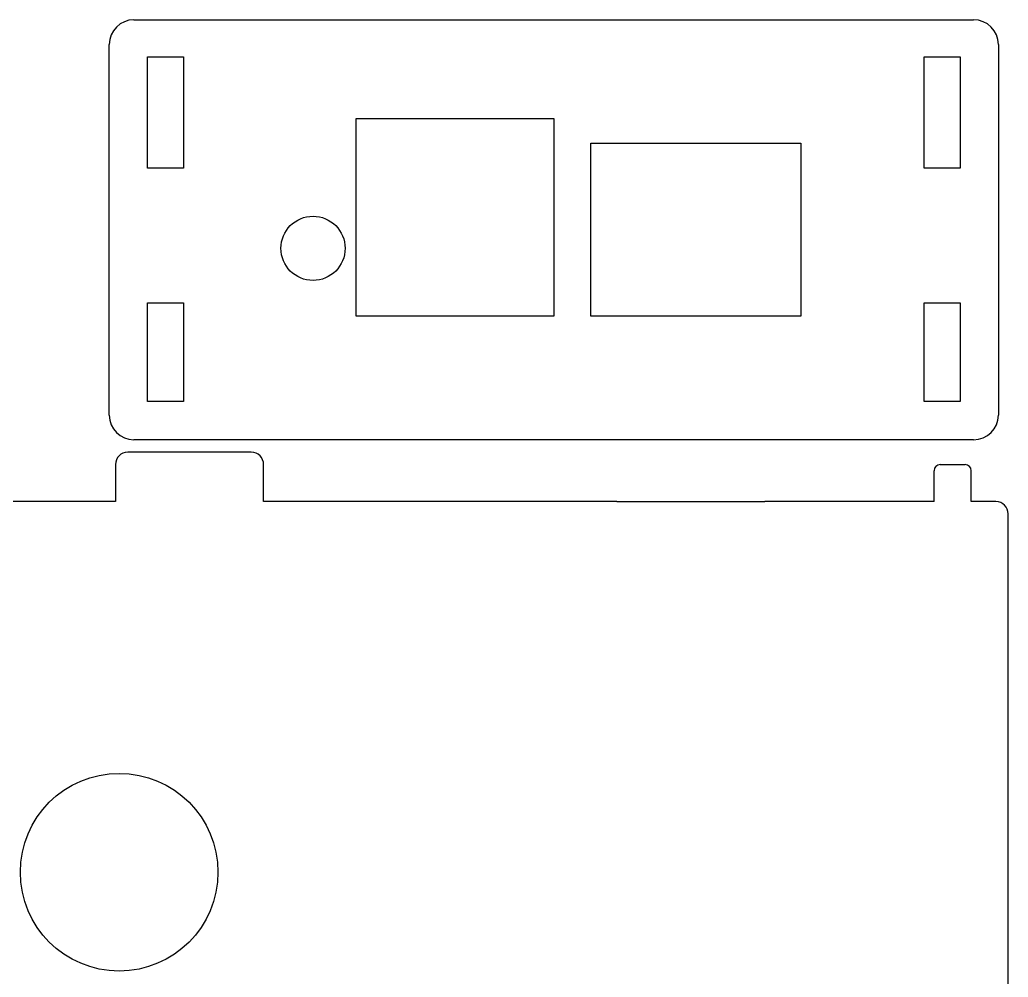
# Model space of a CAD drawing. Header units: millimetres. Extents: x 0 to 185, y 0 to 138.
# Drawn here: x 105 to 185, y 60.5 to 138 of the extents above; entities that cross this region are included whole.
import ezdxf

# ---------------------------------------------------------------- set-up
doc = ezdxf.new("R2010")
doc.units = ezdxf.units.MM
doc.layers.get('0').update_dxf_attribs({"linetype": 'CONTINUOUS', "true_color": 0xffffff})
doc.layers.add('connector cutout', color=1, linetype='CONTINUOUS', true_color=0xff0000)

msp = doc.modelspace()

# ---------------------------------------------------------------- linework, layer by layer
for p, q in [((114.2, 138), (182.2, 138)), ((112.2, 106), (112.2, 136)), ((184.2, 136), (184.2, 106)), ((115.3, 135), (118.2, 135)), ((115.3, 126), (115.3, 135)), ((118.2, 135), (118.2, 126)), ((178.2, 135), (181.1, 135)), ((178.2, 126), (178.2, 135)), ((181.1, 135), (181.1, 126)), ((118.2, 126), (115.3, 126)), ((181.1, 126), (178.2, 126)), ((115.3, 115.1), (118.2, 115.1)), ((115.3, 107.1), (115.3, 115.1)), ((118.2, 115.1), (118.2, 107.1)), ((178.2, 115.1), (181.1, 115.1)), ((178.2, 107.1), (178.2, 115.1)), ((181.1, 115.1), (181.1, 107.1)), ((118.2, 107.1), (115.3, 107.1)), ((181.1, 107.1), (178.2, 107.1)), ((182.2, 104), (114.2, 104)), ((123.7, 103), (113.7, 103)), ((112.7, 102), (112.7, 99)), ((124.7, 99), (124.7, 102)), ((179.5, 102), (181.5, 102)), ((179, 99), (179, 101.5)), ((182, 99), (182, 101.5)), ((112.7, 99), (94, 99)), ((153.3, 99), (124.7, 99)), ((153.3, 99), (165.3, 99)), ((179, 99), (165.3, 99)), ((184, 99), (182, 99)), ((185, 40), (185, 98))]:
    msp.add_line(p, q)
for centre, radius, start, end in [((114.2, 136), 2, 90, 180), ((182.2, 136), 2, 0, 90), ((114.2, 106), 2, 180, 270), ((182.2, 106), 2, 270, 0), ((113.7, 102), 1, 90, 180), ((123.7, 102), 1, 0, 90), ((179.5, 101.5), 0.5, 90, 180), ((181.5, 101.5), 0.5, 0, 90), ((184, 98), 1, 0, 90)]:
    msp.add_arc(centre, radius, start, end)
at = {"layer": 'connector cutout'}
for p, q in [((132.2, 114), (132.2, 130)), ((132.2, 130), (148.2, 130)), ((148.2, 130), (148.2, 114)), ((151.2, 114), (151.2, 128)), ((151.2, 128), (168.2, 128)), ((168.2, 128), (168.2, 114)), ((148.2, 114), (132.2, 114)), ((168.2, 114), (151.2, 114))]:
    msp.add_line(p, q, dxfattribs=at)
for centre, radius in [((128.7, 119.5), 2.6), ((113, 69), 8)]:
    msp.add_circle(centre, radius, dxfattribs=at)

doc.saveas('drawing.dxf')
